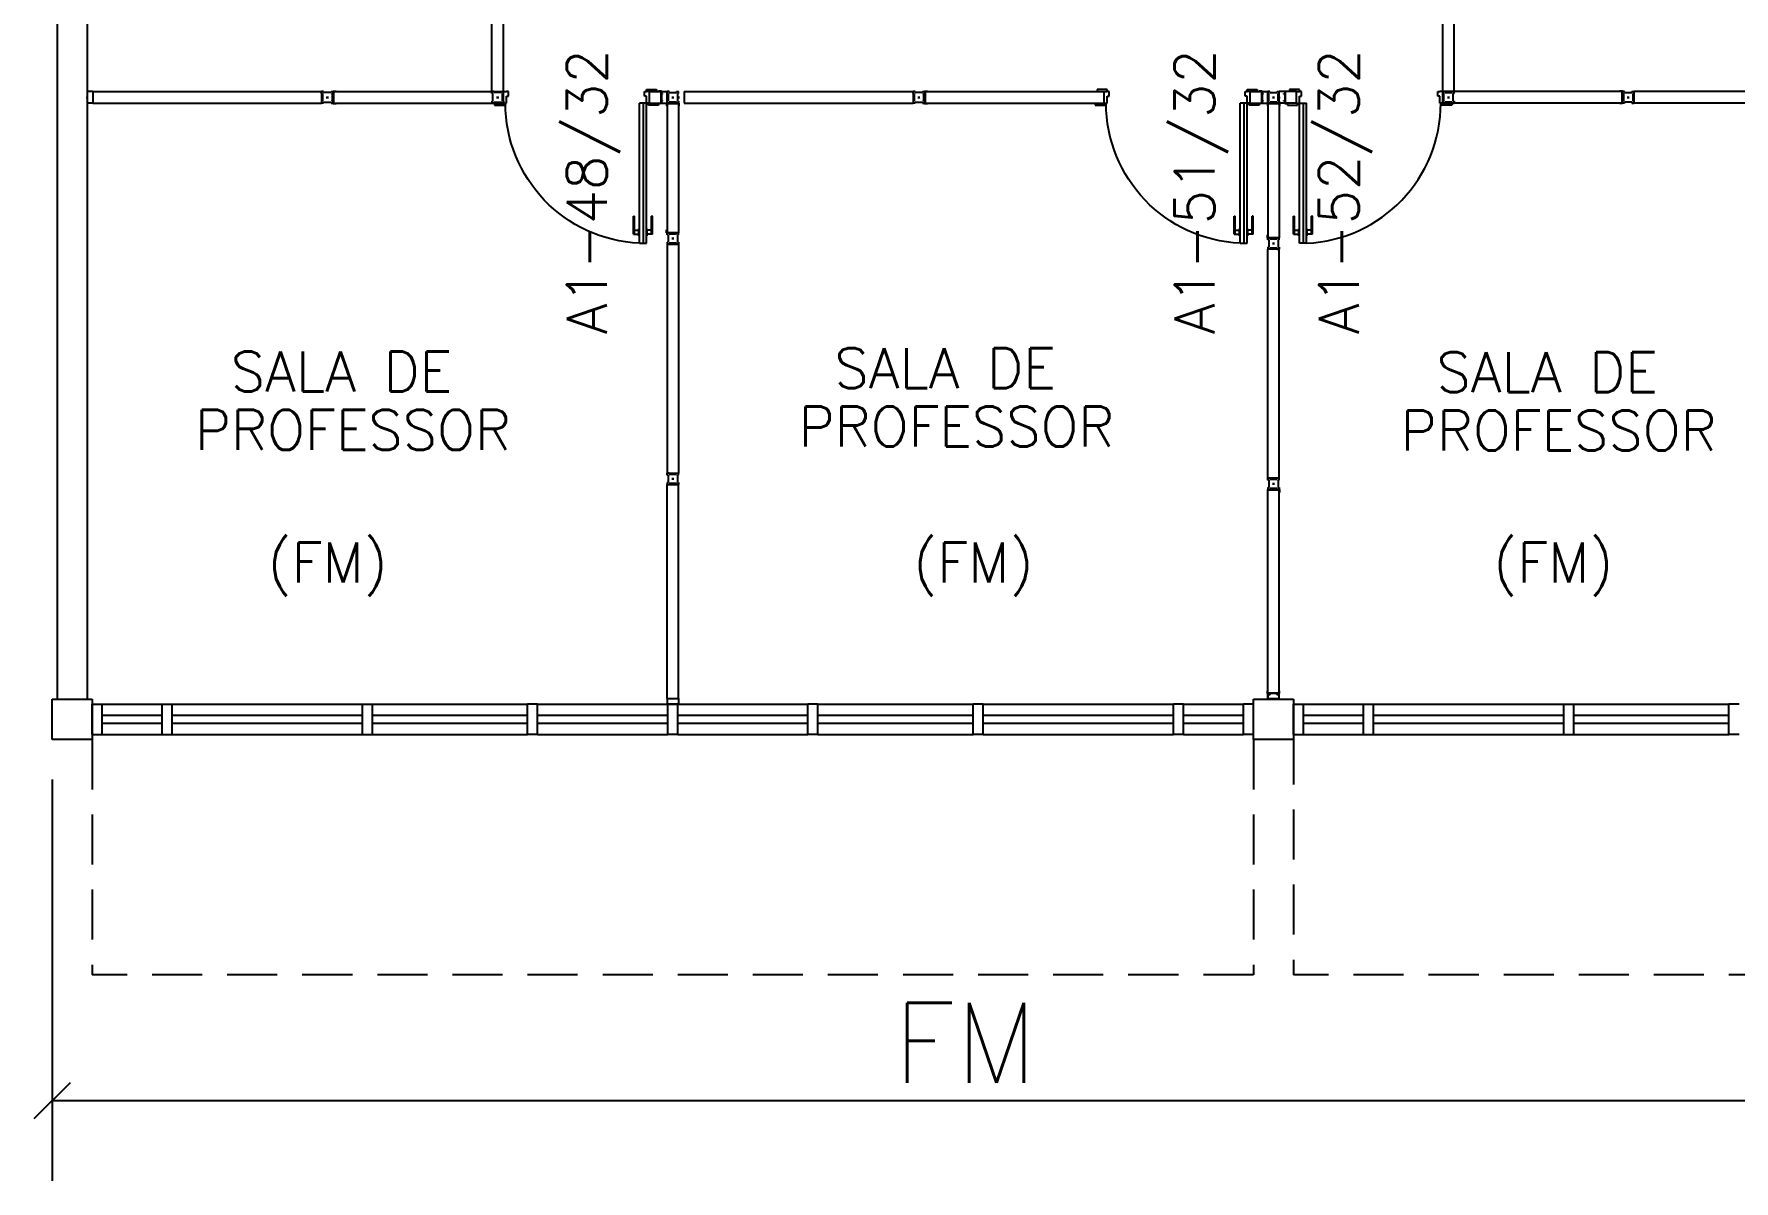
# Model space of a CAD drawing. Header units: millimetres. Extents: x 4436 to 4619, y 1272 to 1428.
# Drawn here: x 4480.83 to 4489.32, y 1297.49 to 1303.22 of the extents above; entities that cross this region are included whole.
import ezdxf

# ---------------------------------------------------------------- set-up
doc = ezdxf.new("R2010")
doc.units = ezdxf.units.MM
doc.linetypes.add('HIDDEN', pattern=[0.375, 0.25, -0.125])
for name, color, linetype in [('ALV', 2, 'Continuous'), ('DIV', 2, 'Continuous'), ('DIV2', 2, 'Continuous'), ('DIVC', 2, 'Continuous'), ('ENDEREÇO', 2, 'Continuous'), ('ESTR', 3, 'Continuous'), ('JANELA', 1, 'Continuous'), ('MACANETA', 2, 'Continuous'), ('PORTA', 2, 'Continuous'), ('PROJ', 1, 'HIDDEN'), ('TEXTO', 2, 'Continuous'), ('TXT CENTRO DE CUSTO', 2, 'Continuous')]:
    doc.layers.add(name, color=color, linetype=linetype)
doc.styles.add('1-200', font='simplex.shx', dxfattribs={"height": 0.4})
doc.styles.add('UNB1-100', font='simplex.shx', dxfattribs={"height": 0.2})
doc.dimstyles.new('1-200', dxfattribs={"dimtxt": 0.4, "dimasz": 0.18, "dimexe": 0.4, "dimexo": 0.2, "dimgap": 0.09, "dimtad": 1, "dimdec": 4, "dimzin": 0, "dimdsep": 46, "dimtxsty": '1-200', "dimblk": 'OBLIQUE', "dimcen": 0.09, "dimclrd": 1, "dimclre": 1, "dimclrt": 256, "dimadec": 0, "dimazin": 0, "dimtfac": 1, "dimtdec": 4, "dimtix": 1, "dimtofl": 0, "dimtmove": 0, "dimatfit": 3, "dimldrblk": 'OBLIQUE', "dimfxl": 0.18, "dimtolj": 1, "dimtzin": 0, "dimarcsym": 0})

# ---------------------------------------------------------------- blocks, each defined once
blk = doc.blocks.new('DOOR70')
at = {"layer": 'MACANETA', "color": 1}
for p, q in [((-0.015, -0.565), (-0.01, -0.565)), ((-0.015, -0.655), (-0.015, -0.565)), ((-0.01, -0.655), (-0.01, -0.565)), ((0.08, -0.565), (0.075, -0.565)), ((0.075, -0.655), (0.075, -0.565)), ((0.08, -0.655), (0.08, -0.565)), ((-0.015, -0.655), (0.012, -0.655)), ((-0.01, -0.635), (0.012, -0.635)), ((0.012, -0.6625), (0.012, -0.6275)), ((0.012, -0.6275), (0.015, -0.6275)), ((0.012, -0.6625), (0.015, -0.6625)), ((0.053, -0.6275), (0.05, -0.6275)), ((0.053, -0.6625), (0.05, -0.6625)), ((0.053, -0.6625), (0.053, -0.6275)), ((0.075, -0.635), (0.053, -0.635)), ((0.08, -0.655), (0.053, -0.655))]:
    blk.add_line(p, q, dxfattribs=at)
at = {"layer": 'PORTA'}
for p, q in [((0.015, -0.7), (0.015, 0)), ((0.015, 0), (0.05, 0)), ((0.05, -0.7), (0.05, 0)), ((0.05, -0.7), (0.015, -0.7))]:
    blk.add_line(p, q, dxfattribs=at)
at = {"layer": 'PORTA', "color": 1}
blk.add_arc((0.02, 0), 0.7, 272.4563, 0, dxfattribs=at)
blk = doc.blocks.new('MTT')
for p, q in [((-0.0285, 0.0185), (-0.0285, 0.0285)), ((-0.0185, 0.0285), (-0.0285, 0.0285)), ((-0.0235, 0.0185), (-0.0285, 0.0185)), ((-0.0235, 0.0185), (-0.0235, -0.0185)), ((-0.0185, 0.0235), (-0.0185, 0.0285)), ((-0.0185, 0.0235), (0.0185, 0.0235)), ((-0.0049, 0), (0.0049, 0)), ((0, -0.0049), (0, 0.0049)), ((0.0185, 0.0235), (0.0185, 0.0285)), ((0.0185, 0.0285), (0.0285, 0.0285)), ((0.0235, 0.0185), (0.0285, 0.0185)), ((0.0235, 0.0185), (0.0235, -0.0185)), ((0.0285, 0.0185), (0.0285, 0.0285)), ((-0.0285, -0.0185), (-0.0235, -0.0185)), ((-0.0285, -0.0185), (-0.0285, -0.0285)), ((-0.0185, -0.0285), (-0.0285, -0.0285)), ((0.0185, -0.0235), (-0.0185, -0.0235)), ((-0.0185, -0.0235), (-0.0185, -0.0285)), ((0.0185, -0.0235), (0.0185, -0.0285)), ((0.0185, -0.0285), (0.0285, -0.0285)), ((0.0285, -0.0185), (0.0235, -0.0185)), ((0.0285, -0.0185), (0.0285, -0.0285))]:
    blk.add_line(p, q)
blk = doc.blocks.new('DIV123')
for p, q in [((0.0051, 1.125), (-0.0051, 1.125)), ((0, 1.1199), (0, 1.1301)), ((-0.0285, 0.0285), (-0.0285, 1.0965)), ((0.0285, 1.0965), (-0.0285, 1.0965)), ((0.0285, 0.0285), (0.0285, 1.0965)), ((0.0285, 0.0285), (-0.0285, 0.0285)), ((0.0051, 0), (-0.0051, 0)), ((0, -0.0051), (0, 0.0051))]:
    blk.add_line(p, q)
blk = doc.blocks.new('DIV12')
for p, q in [((-0.0051, 0), (0.0051, 0)), ((0, -0.0051), (0, 0.0051)), ((0.0285, 0.0285), (1.1715, 0.0285)), ((0.0285, -0.0285), (0.0285, 0.0285)), ((1.1715, -0.0285), (1.1715, 0.0285)), ((1.1949, 0), (1.2051, 0)), ((1.2, -0.0051), (1.2, 0.0051)), ((0.0285, -0.0285), (1.1715, -0.0285))]:
    blk.add_line(p, q)
blk = doc.blocks.new('IMTT')
for p, q in [((-0.0049, 0), (0.0049, 0)), ((0.0285, 0.0285), (0, 0.0285)), ((0, -0.0285), (0, 0.0285)), ((0.0285, -0.0285), (0, -0.0285))]:
    blk.add_line(p, q)
blk = doc.blocks.new('DIV10')
for p, q in [((-0.0051, 0), (0.0051, 0)), ((0, -0.0051), (0, 0.0051)), ((0.0285, 0.0285), (0.9715, 0.0285)), ((0.0285, -0.0285), (0.0285, 0.0285)), ((0.9715, -0.0285), (0.9715, 0.0285)), ((0.9949, 0), (1.0051, 0)), ((1, -0.0051), (1, 0.0051)), ((0.0285, -0.0285), (0.9715, -0.0285))]:
    blk.add_line(p, q)
blk = doc.blocks.new('_Oblique')
at = {"color": 0, "linetype": 'ByBlock', "lineweight": -2}
blk.add_line((-0.5, -0.5), (0.5, 0.5), dxfattribs=at)
blk = doc.blocks.new('*D66')
at = {"layer": 'DEFPOINTS', "color": 0, "transparency": 16777216}
for p in [(4480.9244, 1299.6984), (4490.0494, 1299.6984), (4480.9244, 1297.8937)]:
    blk.add_point(p, dxfattribs=at)
at = {"layer": 'TXT CENTRO DE CUSTO', "color": 1, "lineweight": -2, "transparency": 16777216}
for p, q in [((4480.9244, 1299.4984), (4480.9244, 1297.4937)), ((4490.0494, 1299.4984), (4490.0494, 1297.4937)), ((4490.0494, 1297.8937), (4480.9244, 1297.8937))]:
    blk.add_line(p, q, dxfattribs=at)
at = {"layer": 'TXT CENTRO DE CUSTO', "color": 1, "lineweight": -2, "transparency": 16777216, "xscale": 0.18, "yscale": 0.18, "zscale": 0.18, "rotation": 180}
blk.add_blockref('_Oblique', (4480.9244, 1297.8937), dxfattribs=at)
at = {"layer": 'TXT CENTRO DE CUSTO', "color": 1, "lineweight": -2, "transparency": 16777216, "xscale": 0.18, "yscale": 0.18, "zscale": 0.18}
blk.add_blockref('_Oblique', (4490.0494, 1297.8937), dxfattribs=at)
at = {"layer": 'TXT CENTRO DE CUSTO', "transparency": 16777216, "insert": (4485.4869, 1298.1837), "char_height": 0.4, "attachment_point": 5, "style": '1-200'}
blk.add_mtext('\\A1;FM', dxfattribs=at)

msp = doc.modelspace()

# ---------------------------------------------------------------- linework, layer by layer
at = {"layer": 'ALV'}
for p, q in [((4480.94941, 1305.69845), (4480.94941, 1299.89845)), ((4481.09941, 1305.69845), (4481.09941, 1299.89845)), ((4481.12441, 1299.72345), (4481.12441, 1299.87345)), ((4481.12441, 1299.87345), (4481.17441, 1299.87345)), ((4481.17441, 1299.72345), (4481.17441, 1299.87345)), ((4481.47441, 1299.87345), (4481.52441, 1299.87345)), ((4481.47441, 1299.72345), (4481.47441, 1299.87345)), ((4481.52441, 1299.72345), (4481.52441, 1299.87345)), ((4482.47441, 1299.87345), (4482.52441, 1299.87345)), ((4482.47441, 1299.72345), (4482.47441, 1299.87345)), ((4482.52441, 1299.72345), (4482.52441, 1299.87345)), ((4483.29941, 1299.72345), (4483.29941, 1299.87345)), ((4483.34941, 1299.87345), (4483.29941, 1299.87345)), ((4483.34941, 1299.72345), (4483.34941, 1299.87345)), ((4483.99941, 1299.72345), (4483.99941, 1299.87345)), ((4484.04941, 1299.87345), (4483.99941, 1299.87345)), ((4484.04941, 1299.72345), (4484.04941, 1299.87345)), ((4484.69941, 1299.72345), (4484.69941, 1299.87345)), ((4484.74941, 1299.87345), (4484.69941, 1299.87345)), ((4484.74941, 1299.72345), (4484.74941, 1299.87345)), ((4485.52441, 1299.72345), (4485.52441, 1299.87345)), ((4485.57441, 1299.87345), (4485.52441, 1299.87345)), ((4485.57441, 1299.72345), (4485.57441, 1299.87345)), ((4486.52441, 1299.72345), (4486.52441, 1299.87345)), ((4486.57441, 1299.87345), (4486.52441, 1299.87345)), ((4486.57441, 1299.72345), (4486.57441, 1299.87345)), ((4486.92441, 1299.87345), (4486.87441, 1299.87345)), ((4486.87441, 1299.72345), (4486.87441, 1299.87345)), ((4486.92441, 1299.72345), (4486.92441, 1299.87345)), ((4487.12441, 1299.87345), (4487.17441, 1299.87345)), ((4487.12441, 1299.72345), (4487.12441, 1299.87345)), ((4487.17441, 1299.72345), (4487.17441, 1299.87345)), ((4487.47441, 1299.72345), (4487.47441, 1299.87345)), ((4487.47441, 1299.87345), (4487.52441, 1299.87345)), ((4487.52441, 1299.72345), (4487.52441, 1299.87345)), ((4488.47441, 1299.87345), (4488.52441, 1299.87345)), ((4488.47441, 1299.72345), (4488.47441, 1299.87345)), ((4488.52441, 1299.72345), (4488.52441, 1299.87345)), ((4489.29941, 1299.72345), (4489.29941, 1299.87345)), ((4489.34941, 1299.87345), (4489.29941, 1299.87345)), ((4481.12441, 1299.72345), (4481.17441, 1299.72345)), ((4481.47441, 1299.72345), (4481.52441, 1299.72345)), ((4482.47441, 1299.72345), (4482.52441, 1299.72345)), ((4483.34941, 1299.72345), (4483.29941, 1299.72345)), ((4484.04941, 1299.72345), (4483.99941, 1299.72345)), ((4484.74941, 1299.72345), (4484.69941, 1299.72345)), ((4485.57441, 1299.72345), (4485.52441, 1299.72345)), ((4486.57441, 1299.72345), (4486.52441, 1299.72345)), ((4486.92441, 1299.72345), (4486.87441, 1299.72345)), ((4487.12441, 1299.72345), (4487.17441, 1299.72345)), ((4487.47441, 1299.72345), (4487.52441, 1299.72345)), ((4488.47441, 1299.72345), (4488.52441, 1299.72345)), ((4489.34941, 1299.72345), (4489.29941, 1299.72345))]:
    msp.add_line(p, q, dxfattribs=at)
at = {"layer": 'DIV'}
for p, q in [((4483.8759, 1302.87495), (4483.8759, 1302.17494)), ((4486.87587, 1302.87495), (4486.87587, 1302.17494)), ((4487.17238, 1302.87495), (4487.17238, 1302.17494)), ((4486.99391, 1299.92695), (4486.99391, 1299.94133)), ((4486.99391, 1299.94133), (4486.99591, 1299.94133)), ((4487.00591, 1299.92695), (4486.99391, 1299.92695)), ((4487.05291, 1299.92895), (4486.99591, 1299.92895)), ((4486.99591, 1299.89845), (4486.99591, 1299.92695)), ((4487.00591, 1299.92695), (4486.99591, 1299.92695)), ((4486.99791, 1299.90045), (4486.99791, 1299.92495)), ((4487.00391, 1299.92495), (4486.99791, 1299.92495)), ((4487.00391, 1299.91995), (4487.00391, 1299.92495)), ((4487.00391, 1299.91995), (4487.00591, 1299.91995)), ((4487.00591, 1299.91995), (4487.00591, 1299.92695)), ((4487.00591, 1299.92195), (4487.00591, 1299.92695)), ((4487.00591, 1299.92195), (4487.00791, 1299.92195)), ((4487.04091, 1299.92695), (4487.00791, 1299.92695)), ((4487.00791, 1299.92195), (4487.00791, 1299.92695)), ((4487.04091, 1299.92195), (4487.04091, 1299.92695)), ((4487.04091, 1299.92195), (4487.04291, 1299.92195)), ((4487.04291, 1299.92695), (4487.05291, 1299.92695)), ((4487.04291, 1299.92695), (4487.04291, 1299.91995)), ((4487.05491, 1299.92695), (4487.04291, 1299.92695)), ((4487.04291, 1299.92195), (4487.04291, 1299.92695)), ((4487.04291, 1299.91995), (4487.04491, 1299.91995)), ((4487.04491, 1299.92495), (4487.05091, 1299.92495)), ((4487.04491, 1299.92495), (4487.04491, 1299.91995)), ((4487.05091, 1299.92495), (4487.05091, 1299.90045)), ((4487.05291, 1299.94133), (4487.05491, 1299.94133)), ((4487.05291, 1299.89845), (4487.05291, 1299.92695)), ((4487.05491, 1299.92695), (4487.05491, 1299.94133)), ((4487.05291, 1299.89845), (4486.99591, 1299.89845)), ((4487.05091, 1299.90045), (4486.99791, 1299.90045)), ((4487.02951, 1299.89845), (4487.01931, 1299.89845)), ((4487.02441, 1299.89335), (4487.02441, 1299.90355)), ((4487.02441, 1299.89351), (4487.02441, 1299.90339))]:
    msp.add_line(p, q, dxfattribs=at)
at = {"layer": 'DIV2'}
for p, q in [((4482.2948, 1302.90345), (4482.305, 1302.90345)), ((4482.2999, 1302.90855), (4482.2999, 1302.89835)), ((4482.3234, 1302.92195), (4482.3284, 1302.92195)), ((4482.3234, 1302.91995), (4482.3234, 1302.92195)), ((4482.3234, 1302.91995), (4482.3284, 1302.91995)), ((4482.3234, 1302.88695), (4482.3284, 1302.88695)), ((4482.3234, 1302.88495), (4482.3234, 1302.88695)), ((4482.3234, 1302.88495), (4482.3284, 1302.88495)), ((4482.3284, 1302.93395), (4482.34278, 1302.93395)), ((4482.3284, 1302.93395), (4482.3284, 1302.92195)), ((4482.3284, 1302.91995), (4482.3284, 1302.88695)), ((4482.3284, 1302.88495), (4482.3284, 1302.87295)), ((4482.3304, 1302.93195), (4483.1784, 1302.93195)), ((4482.3304, 1302.93195), (4482.3304, 1302.87495)), ((4482.34278, 1302.93195), (4482.34278, 1302.93395)), ((4483.1784, 1302.93195), (4483.1934, 1302.93195)), ((4483.1784, 1302.87495), (4483.1784, 1302.93195)), ((4483.2034, 1302.93195), (4483.1934, 1302.93195)), ((4483.1934, 1302.90995), (4483.2034, 1302.90995)), ((4483.1934, 1302.87495), (4483.1934, 1302.90995)), ((4483.2034, 1302.90995), (4483.2034, 1302.93195)), ((4483.8834, 1302.93195), (4483.8934, 1302.93195)), ((4483.8834, 1302.90995), (4483.8834, 1302.93195)), ((4483.8934, 1302.90995), (4483.8834, 1302.90995)), ((4483.8934, 1302.94195), (4483.9434, 1302.94195)), ((4483.8934, 1302.93195), (4483.8934, 1302.94195)), ((4483.9084, 1302.93195), (4483.8934, 1302.93195)), ((4483.8934, 1302.87495), (4483.8934, 1302.90995)), ((4483.9084, 1302.93195), (4483.9654, 1302.93195)), ((4483.9084, 1302.87495), (4483.9084, 1302.93195)), ((4483.9434, 1302.94195), (4483.9434, 1302.93195)), ((4483.95302, 1302.93195), (4483.95302, 1302.93395)), ((4483.9674, 1302.93395), (4483.95302, 1302.93395)), ((4483.9654, 1302.93195), (4483.9654, 1302.87495)), ((4483.9674, 1302.93395), (4483.9674, 1302.92195)), ((4483.9724, 1302.92195), (4483.9674, 1302.92195)), ((4483.9674, 1302.91995), (4483.9674, 1302.88695)), ((4483.9724, 1302.91995), (4483.9674, 1302.91995)), ((4483.9724, 1302.88695), (4483.9674, 1302.88695)), ((4483.9674, 1302.88495), (4483.9674, 1302.87295)), ((4483.9724, 1302.88495), (4483.9674, 1302.88495)), ((4483.9724, 1302.91995), (4483.9724, 1302.92195)), ((4483.9724, 1302.88495), (4483.9724, 1302.88695)), ((4483.9908, 1302.90345), (4484.001, 1302.90345)), ((4483.9959, 1302.90855), (4483.9959, 1302.89835)), ((4484.00791, 1302.87995), (4484.00791, 1302.87495)), ((4484.01931, 1302.90345), (4484.02951, 1302.90345)), ((4484.02441, 1302.89835), (4484.02441, 1302.90855)), ((4484.04091, 1302.87995), (4484.04091, 1302.87495)), ((4484.04291, 1302.87995), (4484.04291, 1302.87495)), ((4485.24865, 1302.90345), (4485.25885, 1302.90345)), ((4485.25375, 1302.90855), (4485.25375, 1302.89835)), ((4485.27725, 1302.92195), (4485.28225, 1302.92195)), ((4485.27725, 1302.91995), (4485.27725, 1302.92195)), ((4485.27725, 1302.91995), (4485.28225, 1302.91995)), ((4485.27725, 1302.88695), (4485.28225, 1302.88695)), ((4485.27725, 1302.88495), (4485.27725, 1302.88695)), ((4485.27725, 1302.88495), (4485.28225, 1302.88495)), ((4485.28225, 1302.93395), (4485.29663, 1302.93395)), ((4485.28225, 1302.93395), (4485.28225, 1302.92195)), ((4485.28225, 1302.91995), (4485.28225, 1302.88695)), ((4485.28225, 1302.88495), (4485.28225, 1302.87295)), ((4485.28425, 1302.93195), (4486.17837, 1302.93195)), ((4485.28425, 1302.93195), (4485.28425, 1302.87495)), ((4485.29663, 1302.93195), (4485.29663, 1302.93395)), ((4486.19337, 1302.94195), (4486.14337, 1302.94195)), ((4486.14337, 1302.94195), (4486.14337, 1302.93195)), ((4486.17837, 1302.87495), (4486.17837, 1302.93195)), ((4486.17837, 1302.93195), (4486.19337, 1302.93195)), ((4486.19337, 1302.93195), (4486.19337, 1302.94195)), ((4486.20337, 1302.93195), (4486.19337, 1302.93195)), ((4486.19337, 1302.87495), (4486.19337, 1302.90995)), ((4486.19337, 1302.90995), (4486.20337, 1302.90995)), ((4486.20337, 1302.90995), (4486.20337, 1302.93195)), ((4486.88337, 1302.90995), (4486.88337, 1302.93195)), ((4486.88337, 1302.93195), (4486.89337, 1302.93195)), ((4486.89337, 1302.90995), (4486.88337, 1302.90995)), ((4486.89337, 1302.93195), (4486.89337, 1302.94195)), ((4486.89337, 1302.94195), (4486.94337, 1302.94195)), ((4486.90837, 1302.93195), (4486.89337, 1302.93195)), ((4486.89337, 1302.87495), (4486.89337, 1302.90995)), ((4486.90837, 1302.87495), (4486.90837, 1302.93195)), ((4486.90837, 1302.93195), (4486.96537, 1302.93195)), ((4486.94337, 1302.94195), (4486.94337, 1302.93195)), ((4486.96737, 1302.93395), (4486.95299, 1302.93395)), ((4486.95299, 1302.93195), (4486.95299, 1302.93395)), ((4486.96537, 1302.93195), (4486.96537, 1302.87495)), ((4486.96737, 1302.93395), (4486.96737, 1302.92195)), ((4486.97237, 1302.92195), (4486.96737, 1302.92195)), ((4486.97237, 1302.91995), (4486.96737, 1302.91995)), ((4486.96737, 1302.91995), (4486.96737, 1302.88695)), ((4486.97237, 1302.88695), (4486.96737, 1302.88695)), ((4486.97237, 1302.88495), (4486.96737, 1302.88495)), ((4486.96737, 1302.88495), (4486.96737, 1302.87295)), ((4486.97237, 1302.91995), (4486.97237, 1302.92195)), ((4486.97237, 1302.88495), (4486.97237, 1302.88695)), ((4486.99391, 1302.93195), (4487.00591, 1302.93195)), ((4487.00591, 1302.92695), (4487.00591, 1302.93195)), ((4487.00791, 1302.92695), (4487.00591, 1302.92695)), ((4487.00791, 1302.87995), (4487.00591, 1302.87995)), ((4487.00591, 1302.87995), (4487.00591, 1302.87495)), ((4487.00791, 1302.87995), (4487.00791, 1302.87495)), ((4487.01931, 1302.90345), (4487.02951, 1302.90345)), ((4487.01931, 1302.90345), (4487.02951, 1302.90345)), ((4487.02441, 1302.90855), (4487.02441, 1302.89835)), ((4487.02441, 1302.89835), (4487.02441, 1302.90855)), ((4487.04291, 1302.92695), (4487.04091, 1302.92695)), ((4487.04291, 1302.87995), (4487.04091, 1302.87995)), ((4487.04091, 1302.87995), (4487.04091, 1302.87495)), ((4487.04291, 1302.92695), (4487.04291, 1302.93195)), ((4487.04291, 1302.93195), (4487.05491, 1302.93195)), ((4487.04291, 1302.87995), (4487.04291, 1302.87495)), ((4487.07588, 1302.91995), (4487.07588, 1302.92195)), ((4487.07588, 1302.92195), (4487.08088, 1302.92195)), ((4487.07588, 1302.91995), (4487.08088, 1302.91995)), ((4487.07588, 1302.88495), (4487.07588, 1302.88695)), ((4487.07588, 1302.88695), (4487.08088, 1302.88695)), ((4487.07588, 1302.88495), (4487.08088, 1302.88495)), ((4487.08088, 1302.93395), (4487.08088, 1302.92195)), ((4487.08088, 1302.93395), (4487.09526, 1302.93395)), ((4487.08088, 1302.91995), (4487.08088, 1302.88695)), ((4487.08088, 1302.88495), (4487.08088, 1302.87295)), ((4487.13988, 1302.93195), (4487.08288, 1302.93195)), ((4487.08288, 1302.93195), (4487.08288, 1302.87495)), ((4487.09526, 1302.93195), (4487.09526, 1302.93395)), ((4487.15488, 1302.94195), (4487.10488, 1302.94195)), ((4487.10488, 1302.94195), (4487.10488, 1302.93195)), ((4487.13988, 1302.87495), (4487.13988, 1302.93195)), ((4487.13988, 1302.93195), (4487.15488, 1302.93195)), ((4487.15488, 1302.93195), (4487.15488, 1302.94195)), ((4487.16488, 1302.93195), (4487.15488, 1302.93195)), ((4487.15488, 1302.87495), (4487.15488, 1302.90995)), ((4487.15488, 1302.90995), (4487.16488, 1302.90995)), ((4487.16488, 1302.90995), (4487.16488, 1302.93195)), ((4487.84488, 1302.90995), (4487.84488, 1302.93195)), ((4487.84488, 1302.93195), (4487.85488, 1302.93195)), ((4487.85488, 1302.90995), (4487.84488, 1302.90995)), ((4487.86988, 1302.93195), (4487.85488, 1302.93195)), ((4487.85488, 1302.87495), (4487.85488, 1302.90995)), ((4488.76481, 1302.93195), (4487.86988, 1302.93195)), ((4487.86988, 1302.87495), (4487.86988, 1302.93195)), ((4488.75243, 1302.93195), (4488.75243, 1302.93395)), ((4488.76681, 1302.93395), (4488.75243, 1302.93395)), ((4488.76481, 1302.93195), (4488.76481, 1302.87495)), ((4488.76681, 1302.93395), (4488.76681, 1302.92195)), ((4488.77181, 1302.92195), (4488.76681, 1302.92195)), ((4488.76681, 1302.91995), (4488.76681, 1302.88695)), ((4488.77181, 1302.91995), (4488.76681, 1302.91995)), ((4488.77181, 1302.88695), (4488.76681, 1302.88695)), ((4488.76681, 1302.88495), (4488.76681, 1302.87295)), ((4488.77181, 1302.88495), (4488.76681, 1302.88495)), ((4488.77181, 1302.91995), (4488.77181, 1302.92195)), ((4488.77181, 1302.88495), (4488.77181, 1302.88695)), ((4488.80041, 1302.90345), (4488.79021, 1302.90345)), ((4488.79531, 1302.90855), (4488.79531, 1302.89835)), ((4482.3284, 1302.87295), (4482.34278, 1302.87295)), ((4482.3304, 1302.87495), (4483.1784, 1302.87495)), ((4482.34278, 1302.87295), (4482.34278, 1302.87495)), ((4483.1334, 1302.87495), (4483.1334, 1302.86495)), ((4483.1334, 1302.86495), (4483.1834, 1302.86495)), ((4483.1784, 1302.87495), (4483.1834, 1302.87495)), ((4483.1834, 1302.87495), (4483.1934, 1302.87495)), ((4483.1834, 1302.86495), (4483.1834, 1302.87495)), ((4483.9034, 1302.87495), (4483.8934, 1302.87495)), ((4483.9084, 1302.87495), (4483.9034, 1302.87495)), ((4483.9034, 1302.86495), (4483.9034, 1302.87495)), ((4483.9534, 1302.86495), (4483.9034, 1302.86495)), ((4483.9084, 1302.87495), (4483.9654, 1302.87495)), ((4483.95302, 1302.87295), (4483.95302, 1302.87495)), ((4483.9674, 1302.87295), (4483.95302, 1302.87295)), ((4483.9534, 1302.87495), (4483.9534, 1302.86495)), ((4483.99391, 1302.87495), (4483.99391, 1302.86057)), ((4483.99591, 1302.86057), (4483.99391, 1302.86057)), ((4483.99591, 1302.87295), (4483.99591, 1302.22895)), ((4483.99591, 1302.87295), (4484.05291, 1302.87295)), ((4484.00791, 1302.87495), (4484.04091, 1302.87495)), ((4484.04291, 1302.87495), (4484.05491, 1302.87495)), ((4484.05291, 1302.87295), (4484.05291, 1302.22895)), ((4484.05491, 1302.87495), (4484.05491, 1302.86057)), ((4485.28225, 1302.87295), (4485.29663, 1302.87295)), ((4485.28425, 1302.87495), (4486.17837, 1302.87495)), ((4485.29663, 1302.87295), (4485.29663, 1302.87495)), ((4486.13337, 1302.87495), (4486.13337, 1302.86495)), ((4486.13337, 1302.86495), (4486.18337, 1302.86495)), ((4486.17837, 1302.87495), (4486.18337, 1302.87495)), ((4486.18337, 1302.86495), (4486.18337, 1302.87495)), ((4486.18337, 1302.87495), (4486.19337, 1302.87495)), ((4486.90337, 1302.87495), (4486.89337, 1302.87495)), ((4486.90337, 1302.86495), (4486.90337, 1302.87495)), ((4486.90837, 1302.87495), (4486.90337, 1302.87495)), ((4486.95337, 1302.86495), (4486.90337, 1302.86495)), ((4486.90837, 1302.87495), (4486.96537, 1302.87495)), ((4486.95299, 1302.87295), (4486.95299, 1302.87495)), ((4486.96737, 1302.87295), (4486.95299, 1302.87295)), ((4486.95337, 1302.87495), (4486.95337, 1302.86495)), ((4486.99391, 1302.87495), (4487.00591, 1302.87495)), ((4486.99391, 1302.87495), (4486.99391, 1302.86057)), ((4486.99591, 1302.86057), (4486.99391, 1302.86057)), ((4486.99591, 1302.87295), (4486.99591, 1302.20395)), ((4486.99591, 1302.87295), (4487.05291, 1302.87295)), ((4487.00791, 1302.87495), (4487.04091, 1302.87495)), ((4487.04291, 1302.87495), (4487.05491, 1302.87495)), ((4487.05291, 1302.87295), (4487.05291, 1302.20395)), ((4487.05491, 1302.86057), (4487.05291, 1302.86057)), ((4487.05491, 1302.87495), (4487.05491, 1302.86057)), ((4487.08088, 1302.87295), (4487.09526, 1302.87295)), ((4487.13988, 1302.87495), (4487.08288, 1302.87495)), ((4487.09488, 1302.87495), (4487.09488, 1302.86495)), ((4487.09488, 1302.86495), (4487.14488, 1302.86495)), ((4487.09526, 1302.87295), (4487.09526, 1302.87495)), ((4487.13988, 1302.87495), (4487.14488, 1302.87495)), ((4487.14488, 1302.86495), (4487.14488, 1302.87495)), ((4487.14488, 1302.87495), (4487.15488, 1302.87495)), ((4487.86488, 1302.87495), (4487.85488, 1302.87495)), ((4487.86488, 1302.86495), (4487.86488, 1302.87495)), ((4487.86988, 1302.87495), (4487.86488, 1302.87495)), ((4487.91488, 1302.86495), (4487.86488, 1302.86495)), ((4488.76481, 1302.87495), (4487.86988, 1302.87495)), ((4487.91488, 1302.87495), (4487.91488, 1302.86495)), ((4488.75243, 1302.87295), (4488.75243, 1302.87495)), ((4488.76681, 1302.87295), (4488.75243, 1302.87295)), ((4483.99391, 1302.22695), (4483.99391, 1302.24133)), ((4483.99591, 1302.24133), (4483.99391, 1302.24133)), ((4483.99391, 1302.22695), (4484.00591, 1302.22695)), ((4483.99591, 1302.22895), (4484.05291, 1302.22895)), ((4484.00591, 1302.22195), (4484.00591, 1302.22695)), ((4484.00791, 1302.22195), (4484.00591, 1302.22195)), ((4484.00791, 1302.22195), (4484.00791, 1302.22695)), ((4484.00791, 1302.22695), (4484.04091, 1302.22695)), ((4484.01931, 1302.19845), (4484.02951, 1302.19845)), ((4484.02441, 1302.20355), (4484.02441, 1302.19335)), ((4484.04091, 1302.22195), (4484.04091, 1302.22695)), ((4484.04291, 1302.22195), (4484.04091, 1302.22195)), ((4484.04291, 1302.22195), (4484.04291, 1302.22695)), ((4484.04291, 1302.22695), (4484.05491, 1302.22695)), ((4484.05491, 1302.24133), (4484.05291, 1302.24133)), ((4484.05491, 1302.22695), (4484.05491, 1302.24133)), ((4486.99391, 1302.20195), (4486.99391, 1302.21633)), ((4486.99591, 1302.21633), (4486.99391, 1302.21633)), ((4486.99391, 1302.20195), (4487.00591, 1302.20195)), ((4486.99591, 1302.20395), (4487.05291, 1302.20395)), ((4487.00591, 1302.19695), (4487.00591, 1302.20195)), ((4487.00791, 1302.19695), (4487.00591, 1302.19695)), ((4487.00791, 1302.19695), (4487.00791, 1302.20195)), ((4487.00791, 1302.20195), (4487.04091, 1302.20195)), ((4487.04091, 1302.19695), (4487.04091, 1302.20195)), ((4487.04291, 1302.19695), (4487.04091, 1302.19695)), ((4487.04291, 1302.19695), (4487.04291, 1302.20195)), ((4487.04291, 1302.20195), (4487.05491, 1302.20195)), ((4487.05491, 1302.21633), (4487.05291, 1302.21633)), ((4487.05491, 1302.20195), (4487.05491, 1302.21633)), ((4487.01931, 1302.17345), (4487.02951, 1302.17345)), ((4487.02441, 1302.17855), (4487.02441, 1302.16835)), ((4487.00591, 1300.94495), (4486.99391, 1300.94495)), ((4486.99391, 1300.94495), (4486.99391, 1300.93057)), ((4486.99391, 1300.93057), (4486.99591, 1300.93057)), ((4486.99591, 1299.92895), (4486.99591, 1300.94295)), ((4487.05291, 1300.94295), (4486.99591, 1300.94295)), ((4487.00591, 1300.94995), (4487.00791, 1300.94995)), ((4487.00591, 1300.94995), (4487.00591, 1300.94495)), ((4487.00791, 1300.94995), (4487.00791, 1300.94495)), ((4487.04091, 1300.94495), (4487.00791, 1300.94495)), ((4487.02951, 1300.97345), (4487.01931, 1300.97345)), ((4487.02441, 1300.96835), (4487.02441, 1300.97855)), ((4487.04091, 1300.94995), (4487.04291, 1300.94995)), ((4487.04091, 1300.94995), (4487.04091, 1300.94495)), ((4487.04291, 1300.94995), (4487.04291, 1300.94495)), ((4487.05491, 1300.94495), (4487.04291, 1300.94495)), ((4487.05291, 1299.92895), (4487.05291, 1300.94295)), ((4487.05291, 1300.93057), (4487.05491, 1300.93057)), ((4487.05491, 1300.94495), (4487.05491, 1300.93057))]:
    msp.add_line(p, q, dxfattribs=at)
at = {"layer": 'ESTR'}
for p, q in [((4480.92441, 1299.89845), (4481.12441, 1299.89845)), ((4480.92441, 1299.69845), (4480.92441, 1299.89845)), ((4481.12441, 1299.89845), (4481.12441, 1299.69845)), ((4486.92441, 1299.89845), (4487.12441, 1299.89845)), ((4486.92441, 1299.69845), (4486.92441, 1299.89845)), ((4487.12441, 1299.89845), (4487.12441, 1299.69845)), ((4481.12441, 1299.69845), (4480.92441, 1299.69845)), ((4487.12441, 1299.69845), (4486.92441, 1299.69845))]:
    msp.add_line(p, q, dxfattribs=at)
at = {"layer": 'JANELA', "color": 1}
for p, q in [((4481.17441, 1299.87345), (4481.47441, 1299.87345)), ((4481.52441, 1299.87345), (4482.47441, 1299.87345)), ((4482.52441, 1299.87345), (4483.29941, 1299.87345)), ((4483.34941, 1299.87345), (4483.99941, 1299.87345)), ((4484.04941, 1299.87345), (4484.69941, 1299.87345)), ((4484.74941, 1299.87345), (4485.52441, 1299.87345)), ((4485.57441, 1299.87345), (4486.52441, 1299.87345)), ((4486.57441, 1299.87345), (4486.87441, 1299.87345)), ((4487.17441, 1299.87345), (4487.47441, 1299.87345)), ((4487.52441, 1299.87345), (4488.47441, 1299.87345)), ((4488.52441, 1299.87345), (4489.29941, 1299.87345)), ((4481.17441, 1299.81845), (4481.47441, 1299.81845)), ((4481.17441, 1299.77845), (4481.47441, 1299.77845)), ((4481.52441, 1299.81845), (4482.47441, 1299.81845)), ((4481.52441, 1299.77845), (4482.47441, 1299.77845)), ((4482.52441, 1299.81845), (4483.29941, 1299.81845)), ((4482.52441, 1299.77845), (4483.29941, 1299.77845)), ((4483.34941, 1299.81845), (4483.99941, 1299.81845)), ((4483.34941, 1299.77845), (4483.99941, 1299.77845)), ((4484.04941, 1299.81845), (4484.69941, 1299.81845)), ((4484.04941, 1299.77845), (4484.69941, 1299.77845)), ((4484.74941, 1299.81845), (4485.52441, 1299.81845)), ((4484.74941, 1299.77845), (4485.52441, 1299.77845)), ((4485.57441, 1299.81845), (4486.52441, 1299.81845)), ((4485.57441, 1299.77845), (4486.52441, 1299.77845)), ((4486.57441, 1299.81845), (4486.87441, 1299.81845)), ((4486.57441, 1299.77845), (4486.87441, 1299.77845)), ((4487.17441, 1299.81845), (4487.47441, 1299.81845)), ((4487.17441, 1299.77845), (4487.47441, 1299.77845)), ((4487.52441, 1299.81845), (4488.47441, 1299.81845)), ((4487.52441, 1299.77845), (4488.47441, 1299.77845)), ((4488.52441, 1299.81845), (4489.29941, 1299.81845)), ((4488.52441, 1299.77845), (4489.29941, 1299.77845)), ((4481.17441, 1299.72345), (4481.47441, 1299.72345)), ((4481.52441, 1299.72345), (4482.47441, 1299.72345)), ((4482.52441, 1299.72345), (4483.29941, 1299.72345)), ((4483.34941, 1299.72345), (4483.99941, 1299.72345)), ((4484.04941, 1299.72345), (4484.69941, 1299.72345)), ((4484.74941, 1299.72345), (4485.52441, 1299.72345)), ((4485.57441, 1299.72345), (4486.52441, 1299.72345)), ((4486.57441, 1299.72345), (4486.87441, 1299.72345)), ((4487.17441, 1299.72345), (4487.47441, 1299.72345)), ((4487.52441, 1299.72345), (4488.47441, 1299.72345)), ((4488.52441, 1299.72345), (4489.29941, 1299.72345))]:
    msp.add_line(p, q, dxfattribs=at)
at = {"layer": 'PROJ', "linetype": 'HIDDEN'}
for p, q in [((4481.12441, 1299.69845), (4481.12441, 1298.52345)), ((4481.12441, 1299.69845), (4481.12441, 1298.52345)), ((4486.92441, 1299.69845), (4486.92441, 1298.52345)), ((4487.12441, 1299.72345), (4487.12441, 1298.52345)), ((4486.92441, 1298.52345), (4481.12441, 1298.52345)), ((4492.92441, 1298.52345), (4487.12441, 1298.52345))]:
    msp.add_line(p, q, dxfattribs=at)

# ---------------------------------------------------------------- block references
at = {"layer": 'DIV', "xscale": -1, "rotation": 270}
msp.add_blockref('IMTT', (4484.02441, 1299.87345), dxfattribs=at)
at = {"layer": 'DIV2', "xscale": -1}
for name, p, rotation in [('DIV10', (4483.14994, 1302.90347), 270), ('DIV12', (4481.09941, 1302.90345), 180), ('IMTT', (4481.09941, 1302.90345), 180), ('MTT', (4483.14994, 1302.90347), 180), ('DIV12', (4484.05327, 1302.90345), 180)]:
    msp.add_blockref(name, p, dxfattribs=dict(at, rotation=rotation))
at = {"layer": 'DIV2'}
for name, p, rotation in [('DIV10', (4487.89814, 1302.90347), 90), ('MTT', (4487.02441, 1302.90345), 180), ('MTT', (4487.89814, 1302.90347), 180), ('DIV12', (4489.99579, 1302.90345), 180), ('DIV12', (4484.02441, 1302.19845), 270), ('DIV12', (4487.02441, 1300.97345), 90)]:
    msp.add_blockref(name, p, dxfattribs=dict(at, rotation=rotation))
at = {"layer": 'DIV2', "xscale": -1}
for name, p in [('MTT', (4482.29941, 1302.90345)), ('IMTT', (4483.9959, 1302.90345)), ('MTT', (4485.25327, 1302.90345)), ('IMTT', (4486.99587, 1302.90345)), ('DIV123', (4484.02441, 1299.87345))]:
    msp.add_blockref(name, p, dxfattribs=at)
at = {"layer": 'DIV2'}
for name, p in [('MTT', (4484.02441, 1302.90345)), ('IMTT', (4487.05238, 1302.90345)), ('MTT', (4488.79579, 1302.90345)), ('MTT', (4484.02441, 1302.19845)), ('MTT', (4487.02441, 1302.17345)), ('MTT', (4484.02441, 1300.99845)), ('MTT', (4487.02441, 1300.97345))]:
    msp.add_blockref(name, p, dxfattribs=at)
at = {"layer": 'DIVC', "xscale": -1, "rotation": 359.9999999948552}
for p in [(4483.9084, 1302.87495), (4486.90837, 1302.87495)]:
    msp.add_blockref('DOOR70', p, dxfattribs=at)
at = {"layer": 'DIVC'}
msp.add_blockref('DOOR70', (4487.13988, 1302.87495), dxfattribs=at)

# ---------------------------------------------------------------- texts
at = {"layer": 'ENDEREÇO', "style": 'UNB1-100'}
for s, p in [('A1-48/32', (4483.69528, 1301.72055)), ('A1-51/32', (4486.73075, 1301.72055)), ('A1-52/32', (4487.45129, 1301.72055))]:
    msp.add_text(s, height=0.2, rotation=90, dxfattribs=at).set_placement(p)
at = {"layer": 'TEXTO', "style": 'UNB1-100'}
for s, p in [('SALA DE', (4481.81729, 1301.43477)), ('SALA DE', (4484.83157, 1301.45204)), ('SALA DE', (4487.83861, 1301.43201)), ('PROFESSOR', (4484.65318, 1301.16042)), ('PROFESSOR', (4481.6389, 1301.14316)), ('PROFESSOR', (4487.66023, 1301.1404)), ('(FM)', (4482.00156, 1300.48074)), ('(FM)', (4485.22633, 1300.48074)), ('(FM)', (4488.12265, 1300.48074))]:
    msp.add_text(s, height=0.2, dxfattribs=at).set_placement(p)

# ---------------------------------------------------------------- dimensions: what is measured, and where the dimension line sits
at = {"layer": 'TXT CENTRO DE CUSTO'}
dim = msp.add_linear_dim(base=(4480.92441, 1297.89367), p1=(4490.04941, 1299.69845), p2=(4480.92441, 1299.69845), text='FM', dimstyle='1-200', dxfattribs=at)
dim.commit()
dim.dimension.update_dxf_attribs({"geometry": '*D66', "text_midpoint": (4485.48691, 1298.18367)})

doc.saveas('drawing.dxf')
